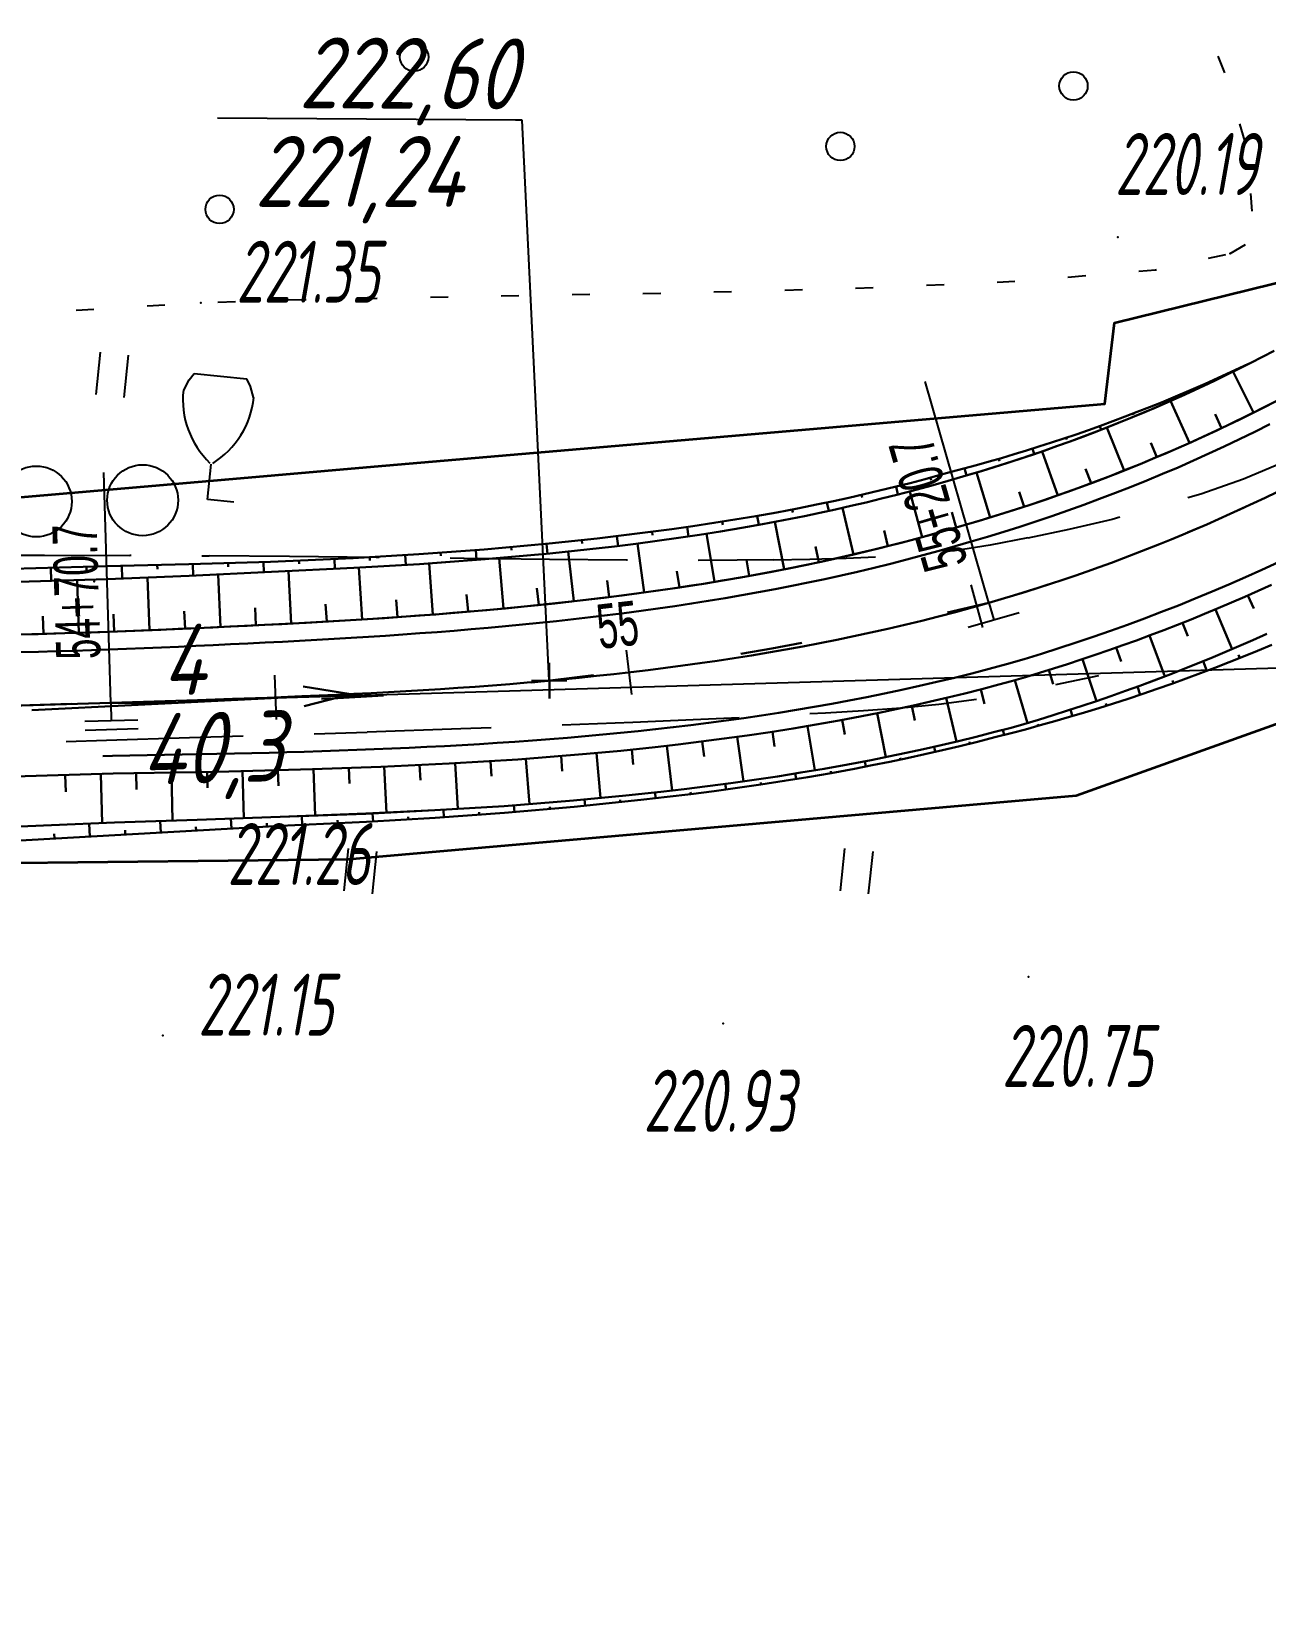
# Model space of a CAD drawing. Header units: millimetres. Extents: x -1799 to 6962, y -1020 to 4121.
# Drawn here: x 3168.7 to 3238.3, y 2142.5 to 2231.1 of the extents above; entities that cross this region are included whole.
import ezdxf
from ezdxf import colors
from ezdxf.entities.mleader import LeaderData, LeaderLine
from ezdxf.math import Vec2, Vec3

# ---------------------------------------------------------------- set-up
doc = ezdxf.new("R2010")
doc.units = ezdxf.units.MM
doc.linetypes.add('CONTI', pattern=[0])
doc.linetypes.add('STROT', pattern=[1.7, 0.5, -1.2])
for name, color, linetype, lineweight in [('10', 1, 'Continuous', 35), ('КОПИЯ_ОСЬ_13_ОТКОСЫ', 7, 'Continuous', 30), ('ОСЬ_ВЕРХ_ПОКРЫТИЯ_ГРАНИЦЫ_ПОЛОС', 7, 'Continuous', 30), ('ОСЬ_ВЕРХ_ПОКРЫТИЯ_ОСЬ', 1, 'Continuous', 30), ('Отметки', 5, 'Continuous', 30), ('Уклоны ПЧ', 5, 'Continuous', 30)]:
    doc.layers.add(name, color=color, linetype=linetype, lineweight=lineweight)
for name, color, linetype in [('PI_OTDEFAULT', 172, 'CONTI'), ('PI_TTDEFAULT', 5, 'CONTI'), ('SIT_LDEFAULT', 7, 'CONTI'), ('USLZNDEFAULT', 7, 'CONTI'), ('ZAPSKDEFAULT', 7, 'CONTI'), ('КОПИЯ_ОСЬ_ТАНГЕНСЫ', 1, 'Continuous'), ('ОСЬ_ВЕРХ_ПОКРЫТИЯ_ОТКОСЫ', 7, 'Continuous'), ('ОСЬ_ВЕРХ_ПОКРЫТИЯ_ПИКЕТЫ', 1, 'Continuous'), ('ОСЬ_ВЕРХ_ПОКРЫТИЯ_РАЗБИВКА_КРИВ', 1, 'Continuous'), ('ОСЬ_ВЕРХ_ПОКРЫТИЯ_ТАНГЕНСЫ', 1, 'Continuous'), ('разметка', 7, 'Continuous')]:
    doc.layers.add(name, color=color, linetype=linetype)
doc.layers.add('видовое окно', color=132, linetype='CONTI', plot=False)
doc.styles.add('eskd', font='spds.shx', dxfattribs={"width": 1.2, "oblique": 15})
doc.styles.get("Standard").update_dxf_attribs({"font": 'arial.ttf'})
doc.styles.add('ГОСТ', font='', dxfattribs={"oblique": 15, "height": 4})
doc.styles.get('ГОСТ').set_extended_font_data('GOST type A')

# ---------------------------------------------------------------- blocks, each defined once
blk = doc.blocks.new('BL_2011')
at = {"color": 0}
for p, q in [((0, 0), (0, 2.4)), ((1.6, 0), (1.6, 2.4))]:
    blk.add_line(p, q, dxfattribs=at)
blk = doc.blocks.new('BL_2002')
at = {"color": 0}
blk.add_circle((0, 0), 0.8, dxfattribs=at)
blk = doc.blocks.new('BL_107_1')
at = {"color": 0}
for p, q in [((-1.98, 6), (-1.74, 6.6)), ((-1.74, 6.6), (-1.5, 7)), ((-1.5, 7), (1.5, 7)), ((1.74, 6.6), (1.5, 7)), ((1.98, 6), (1.74, 6.6)), ((0, 0), (0, 2)), ((1.5, 0), (0, 0))]:
    blk.add_line(p, q, dxfattribs=at)
for centre, start, end in [((3, 6), 180, 232), ((-3, 6), 307.9999999999999, 0)]:
    blk.add_arc(centre, 5, start, end, dxfattribs=at)
blk = doc.blocks.new('*U51')
at = {"layer": 'КОПИЯ_ОСЬ_13_ОТКОСЫ'}
for points in [[(295.03125, 46.729942321777), (305.726318359375, 47.054298400879), (310.357208251953, 47.252819061279), (319.634307861328, 47.69118499755901), (323.350860595703, 47.910682678223), (327.043334960938, 48.179340362549), (330.709991455078, 48.507167816162), (334.348754882813, 48.903953552246), (335.552429199219, 49.05502319335901), (336.754852294922, 49.215641021729), (337.955963134766, 49.38579940795901), (339.148559570313, 49.565006256104), (340.339538574219, 49.75482559204099), (341.528778076172, 49.95524597168), (342.709075927734, 50.165565490723), (343.88720703125, 50.387523651123), (345.063110351563, 50.621105194092), (345.938140869141, 50.803127288818), (346.811706542969, 50.992256164551), (347.683654785156, 51.188480377197), (348.554016113281, 51.391784667969), (349.417358398438, 51.60120010376001), (350.27880859375, 51.818252563477), (351.138305664063, 52.042922973633), (351.995758056641, 52.275196075439), (352.847747802734, 52.514537811279), (354.33154296875, 52.943717956543), (355.054138183594, 53.159008026123), (355.774932861328, 53.3801612854), (356.493927001953, 53.60717010498), (357.211029052734, 53.840007781982), (357.926208496094, 54.07867050170901), (358.639465332031, 54.323135375977), (359.350677490234, 54.573387145996), (360.059844970703, 54.829414367676), (360.766906738281, 55.09119033813501), (361.471832275391, 55.358707427979), (362.174530029297, 55.631942749023), (362.875, 55.91088104248), (363.573181152344, 56.19549942016599), (364.269012451172, 56.48578262329099), (364.962493896484, 56.78171539306599), (365.653533935547, 57.083267211914), (366.342071533203, 57.390430450439), (367.028137207031, 57.703174591064), (367.711608886719, 58.021488189697), (370.125946044922, 59.200813293457)], [(295.008331298828, 47.492595672607), (305.704132080078, 47.792964935303), (310.336334228516, 47.900985717773), (314.934997558594, 48.027885437012), (319.606414794922, 48.250633239746), (323.316070556641, 48.471462249756), (326.999938964844, 48.741237640381), (330.656341552734, 49.069904327393), (333.37939453125, 49.360889434814), (335.185546875, 49.57360458373999), (336.383087158203, 49.723003387451), (337.579376220703, 49.882175445557), (338.774322509766, 50.05110931396499), (339.960418701172, 50.22927093505901), (341.144866943359, 50.418258666992), (342.327514648438, 50.618053436279), (343.500885009766, 50.827907562256), (344.672119140625, 51.049602508545), (345.841003417969, 51.283115386963), (346.710601806641, 51.46517181396499), (347.578674316406, 51.654438018799), (348.445129394531, 51.850902557373), (349.309906005859, 52.054557800293), (350.167541503906, 52.264373779297), (351.023223876953, 52.481925964355), (351.876922607422, 52.70719146728501), (352.728515625, 52.940155029297), (353.350189208984, 53.117679595947), (354.061676025391, 53.30331420898401), (354.771667480469, 53.494602203369), (355.480133056641, 53.691528320313), (356.186981201172, 53.89408493042), (356.892211914063, 54.102256774902), (357.595733642578, 54.316028594971), (358.297576904297, 54.53539276123), (358.997619628906, 54.760330200195), (359.695861816406, 54.990829467773), (360.392242431641, 55.226875305176), (361.086730957031, 55.468452453613), (361.779296875, 55.715545654297), (362.469848632813, 55.96813583373999), (363.158386230469, 56.226215362549), (363.844818115234, 56.489761352539), (364.529174804688, 56.758758544922), (365.211334228516, 57.033187866211), (367.683319091797, 58.080947875977), (370.125946044922, 59.200813293457)], [(369.126068115234, 58.74240875244099), (369.137329101563, 58.717903137207)], [(367.30322265625, 57.919841766357), (367.319946289063, 57.880378723145)], [(365.461791992188, 57.13934707641599), (365.511962890625, 57.02095413208)], [(363.604797363281, 56.396900177002), (363.631561279297, 56.327461242676)], [(359.842315673828, 55.039962768555), (359.876525878906, 54.938343048096)], [(361.730895996094, 55.69808197021499), (361.806640625, 55.488079071045)], [(357.939971923828, 54.4228515625), (358.035888671875, 54.11584091186499)], [(354.097412109375, 53.312789916992), (354.205139160156, 52.907150268555)], [(356.024688720703, 53.847038269043), (356.063507080078, 53.712635040283)], [(352.168151855469, 52.785930633545), (352.208343505859, 52.638187408447)], [(348.288116455078, 51.814739227295), (348.324371337891, 51.656776428223)], [(350.233032226563, 52.280735015869), (350.344512939453, 51.835140228271)], [(342.406585693359, 50.63181304931599), (342.494689941406, 50.126468658447)], [(344.373870849609, 50.991985321045), (344.406097412109, 50.824062347412)], [(346.334747314453, 51.38555526733401), (346.434631347656, 50.909706115723)], [(336.474517822266, 49.734817504883), (336.498748779297, 49.547622680664)], [(338.456146240234, 50.005153656006), (338.532684326172, 49.471103668213)], [(340.433746337891, 50.303462982178), (340.4619140625, 50.125846862793)], [(328.521148681641, 48.877975463867), (328.537963867188, 48.690948486328)], [(330.513122558594, 49.057029724121), (330.563720703125, 48.494091033936)], [(332.502044677734, 49.267135620117), (332.522064208984, 49.0797996521)], [(334.489379882813, 49.49161529541001), (334.555603027344, 48.92922210693401)], [(310.550689697266, 47.90689849853501), (310.568450927734, 47.262809753418)], [(312.549926757813, 47.962070465088), (312.555847167969, 47.74737167358401)], [(314.549163818359, 48.017238616943), (314.564758300781, 47.45177841186499)], [(316.547180175781, 48.10475921630901), (316.556182861328, 47.916416168213)], [(318.544921875, 48.200016021729), (318.571563720703, 47.641002655029)], [(320.542053222656, 48.306327819824), (320.553131103516, 48.120109558105)], [(322.538513183594, 48.42517471313501), (322.571899414063, 47.864677429199)], [(324.533874511719, 48.560646057129), (324.547546386719, 48.37398147583)], [(326.528533935547, 48.706718444824), (326.569702148438, 48.144878387451)], [(302.553283691406, 47.704479217529), (302.57421875, 46.958702087402)], [(304.552490234375, 47.76062393188501), (304.559478759766, 47.512031555176)], [(306.551788330078, 47.812732696533), (306.568634033203, 47.090408325195)], [(308.55126953125, 47.859359741211), (308.556884765625, 47.618583679199)]]:
    blk.add_lwpolyline(points, dxfattribs=at)
blk = doc.blocks.new('_None')
blk = doc.blocks.new('Крест')
at = {"layer": 'Отметки'}
for points in [[(0, 1), (0, -1)], [(-1, 0), (1, 0)]]:
    blk.add_lwpolyline(points, dxfattribs=at)
blk = doc.blocks.new('Стрелка')
at = {"layer": 'Уклоны ПЧ', "ltscale": 2}
for points in [[(-0.02342005360436872, -0.04794833697465961), (-0.02342005360436872, 17.97170368749525)], [(-0.02342005360436872, -0.04794833697465961), (-0.5784949510263147, 2.621650927669716)], [(-0.02342005360436872, -0.04794833697465961), (0.5316548438175772, 2.621650927669716)]]:
    blk.add_lwpolyline(points, dxfattribs=at)

msp = doc.modelspace()

# ---------------------------------------------------------------- linework, layer by layer
at = {"layer": '10'}
for points in [[(3125.29596437637, 2201.173480734614), (3151.975964376537, 2203.463480734651), (3179.635964376686, 2205.853480735247), (3188.04596437637, 2206.573480734986), (3229.265964376575, 2210.1234807348), (3229.825964376631, 2214.693480735098), (3239.965964376295, 2217.183480735322), (3257.785964376593, 2233.173480734614), (3305.505964376332, 2307.223480735359)], [(3253.775964376351, 2197.353480735247), (3227.645964376463, 2187.993480734912), (3186.595964376649, 2184.403480735061), (3132.265964376575, 2183.81348073521), (3079.075964376631, 2182.803480735433)]]:
    msp.add_lwpolyline(points, dxfattribs=at)
at = {"layer": 'PI_TTDEFAULT', "color": 5}
for p in [(3230.011700376412, 2219.51921173503, 220.841), (3178.261700376412, 2215.819214735565, 221.353), (3224.971700376433, 2177.789216734854, 220.745), (3176.121700376398, 2174.479210735683, 221.15), (3207.741700376451, 2175.159211734695, 220.928)]:
    msp.add_point(p, dxfattribs=at)
at = {"layer": 'SIT_LDEFAULT', "color": 7}
for p, q in [((3236.04170037644, 2228.799218735111), (3235.671700376444, 2229.729210735683)), ((3237.161700376435, 2224.95921473523), (3236.881700376407, 2225.919213734952)), ((3237.581700376419, 2220.989212735009), (3237.511700376412, 2221.989212735009)), ((3236.341700376428, 2218.599213735585), (3237.201700376414, 2219.099213735585)), ((3235.111700376447, 2218.329216734891), (3236.091700376428, 2218.539216734854)), ((3223.191700376405, 2216.989212735009), (3224.191700376405, 2217.029213735287)), ((3227.191700376405, 2217.26921173503), (3228.191700376405, 2217.349213735585)), ((3231.181700376395, 2217.599213735585), (3232.121700376398, 2217.679215735209)), ((3232.121700376398, 2217.679215735209), (3232.181700376395, 2217.689217735467)), ((3187.221700376433, 2216.059212735307), (3188.221700376433, 2216.079216734891)), ((3191.221700376433, 2216.129212735606), (3192.221700376433, 2216.149216735189)), ((3195.211700376423, 2216.20921473523), (3196.211700376423, 2216.229210735683)), ((3199.211700376423, 2216.279213735287), (3200.211700376423, 2216.299218735111)), ((3203.211700376423, 2216.349213735585), (3204.211700376423, 2216.369217735169)), ((3207.211700376423, 2216.429215735209), (3208.211700376423, 2216.45921473523)), ((3211.211700376423, 2216.529213735287), (3212.211700376423, 2216.559212735307)), ((3215.201700376414, 2216.649216735189), (3216.201700376414, 2216.689217735467)), ((3219.201700376414, 2216.819214735565), (3220.201700376414, 2216.859215734911)), ((3171.231700376442, 2215.399216735189), (3172.231700376442, 2215.45921473523)), ((3175.231700376442, 2215.649216735189), (3176.231700376442, 2215.70921473523)), ((3179.221700376433, 2215.859215734911), (3180.221700376433, 2215.889214735863)), ((3183.211700376423, 2215.979210735683), (3184.211700376423, 2216.009217735765)), ((3239.371700376398, 2206.819214735565), (3237.101700376437, 2205.869217735169)), ((3237.101700376437, 2205.869217735169), (3234.681700376395, 2205.029213735287)), ((3234.681700376395, 2205.029213735287), (3233.961700376423, 2204.809212735307)), ((3230.121700376398, 2203.719216735487), (3229.681700376395, 2203.599213735585)), ((3227.241700376451, 2203.029213735287), (3224.921700376444, 2202.539216734854)), ((3229.681700376395, 2203.599213735585), (3227.241700376451, 2203.029213735287)), ((3222.801700376449, 2202.139214735863), (3220.79170037644, 2201.829216734891)), ((3224.921700376444, 2202.549218735111), (3222.801700376449, 2202.149216735189)), ((3169.441700376405, 2201.559212735307), (3164.401700376426, 2201.569214735565)), ((3174.261700376412, 2201.549218735111), (3169.441700376405, 2201.559212735307)), ((3174.331700376419, 2201.559212735307), (3174.261700376412, 2201.559212735307)), ((3178.741700376451, 2201.529213735287), (3178.331700376419, 2201.529213735287)), ((3183.271700376421, 2201.509217735765), (3178.741700376451, 2201.539216734854)), ((3188.161700376435, 2201.449212734972), (3183.271700376421, 2201.499215735507)), ((3188.331700376419, 2201.449212734972), (3188.161700376435, 2201.449212734972)), ((3193.131700376407, 2201.399216735189), (3192.331700376419, 2201.409211734695)), ((3197.931700376395, 2201.339211735328), (3193.131700376407, 2201.399216735189)), ((3202.28170037643, 2201.299218735111), (3197.931700376395, 2201.339211735328)), ((3202.331700376419, 2201.289216734854), (3202.28170037643, 2201.289216734854)), ((3208.53170037643, 2201.289216734854), (3206.331700376419, 2201.279213735287)), ((3210.581700376419, 2201.309212735307), (3208.53170037643, 2201.289216734854)), ((3212.631700376407, 2201.329216734891), (3210.581700376419, 2201.299218735111)), ((3214.681700376395, 2201.389214735863), (3212.631700376407, 2201.339211735328)), ((3216.331700376419, 2201.45921473523), (3214.681700376395, 2201.389214735863)), ((3220.79170037644, 2201.829216734891), (3220.3117003764, 2201.779213735287)), ((3226.511700376412, 2194.279213735287), (3228.941700376405, 2194.799218735111)), ((3215.651700376426, 2192.809212735307), (3217.78170037643, 2192.969216735487)), ((3217.78170037643, 2192.969216735487), (3219.911700376435, 2193.169213734952)), ((3219.911700376435, 2193.169213734952), (3222.021700376421, 2193.45921473523)), ((3198.651700376426, 2191.999215735507), (3202.641700376416, 2192.159211734695)), ((3202.641700376416, 2192.159211734695), (3206.481700376442, 2192.319214735565)), ((3206.481700376442, 2192.329216734891), (3208.641700376416, 2192.429215735209)), ((3212.631700376407, 2192.639214735863), (3213.511700376412, 2192.679215735209)), ((3213.511700376412, 2192.679215735209), (3215.651700376426, 2192.809212735307)), ((3172.951700376414, 2191.149216735189), (3177.631700376407, 2191.289216734854)), ((3177.631700376407, 2191.289216734854), (3180.661700376435, 2191.379212735606)), ((3184.661700376435, 2191.499215735507), (3187.641700376416, 2191.599213735585)), ((3187.641700376416, 2191.609215734911), (3192.931700376395, 2191.799218735111)), ((3192.931700376395, 2191.799218735111), (3194.641700376416, 2191.859215734911)), ((3170.671700376444, 2191.069214735565), (3172.951700376414, 2191.139214735863))]:
    msp.add_line(p, q, dxfattribs=at)
for centre in [(3168.981700376442, 2204.609215734911), (3174.981700376442, 2204.679215735209)]:
    msp.add_circle(centre, 2, dxfattribs=at)
at = {"layer": 'видовое окно', "color": 5}
msp.add_point((3236.341700376428, 2218.599213735585, 220.192), dxfattribs=at)
at = {"layer": 'видовое окно', "color": 6}
msp.add_point((3172.241700376451, 2200.089211735328, 221.333), dxfattribs=at)
at = {"layer": 'КОПИЯ_ОСЬ_13_ОТКОСЫ'}
for points in [[(3162.287555711557, 2199.897344578442), (3172.982379930307, 2200.221685398755), (3177.613239305307, 2200.42017172688), (3186.890583055307, 2200.858526219067), (3190.606891649057, 2201.078130711255), (3194.299274461557, 2201.346685398755), (3197.966266649057, 2201.67456625813), (3201.604938524057, 2202.071294773755), (3202.808551805307, 2202.22241782063), (3204.011188524057, 2202.38306235188), (3205.211872117807, 2202.553228367505), (3206.404743211557, 2202.732427586255), (3207.595661180307, 2202.922246922192), (3208.785114305307, 2203.122686375317), (3209.965290086557, 2203.333013523755), (3211.143512742807, 2203.55493735188), (3212.319293992807, 2203.788457859692), (3213.194293992807, 2203.97046469563), (3214.067829149057, 2204.159673680005), (3214.939899461557, 2204.355840672192), (3215.810016649057, 2204.559209812817), (3216.673297899057, 2204.768560398755), (3217.535114305307, 2204.98560141438), (3218.394489305307, 2205.210332859692), (3219.251911180307, 2205.44263266438), (3220.103961961557, 2205.68189047688), (3221.587848680307, 2206.110967625317), (3222.302204149057, 2206.323736180005), (3223.015583055307, 2206.542119969067), (3223.726520555307, 2206.76636313313), (3224.435993211557, 2206.99634360188), (3225.143512742807, 2207.231939305005), (3225.849079149057, 2207.473272312817), (3226.552692430307, 2207.720220555005), (3227.254352586557, 2207.97290610188), (3227.953571336557, 2208.23120688313), (3228.651325242807, 2208.495122898755), (3229.346637742807, 2208.764532078442), (3230.039508836557, 2209.039678562817), (3230.730426805307, 2209.320318211255), (3231.418903367807, 2209.606573094067), (3232.105426805307, 2209.898321140942), (3232.789020555307, 2210.19556235188), (3233.470661180307, 2210.498418797192), (3234.149860399057, 2210.806646336255), (3234.826129930307, 2211.120244969067), (3235.499958055307, 2211.439458836255), (3236.171344774057, 2211.76392172688), (3236.840290086557, 2212.093877781567), (3237.506305711557, 2212.429204930005), (3238.169391649057, 2212.769903172192), (3238.821735399057, 2213.112676609692)], [(3237.658649461557, 2209.619634617505), (3236.507282274057, 2211.928716648755)], [(3097.898395555307, 2194.98511313313), (3173.071735399057, 2197.250005711255), (3177.708942430307, 2197.448736180005), (3179.559040086557, 2197.532598484692), (3184.213825242807, 2197.76636313313), (3187.975543992807, 2197.99048422688), (3191.721637742807, 2198.256719578442), (3195.450641649057, 2198.575811375317), (3199.160114305307, 2198.958013523755), (3201.005329149057, 2199.175664890942), (3202.848102586557, 2199.41333578938), (3204.070758836557, 2199.582891453442), (3205.291461961557, 2199.762334812817), (3206.511188524057, 2199.951787937817), (3207.724079149057, 2200.151006687817), (3208.935504930307, 2200.361455906567), (3210.144977586557, 2200.582891453442), (3211.347614305307, 2200.815069187817), (3212.547321336557, 2201.05933188313), (3213.745075242807, 2201.315801609692), (3214.637653367807, 2201.515630711255), (3215.528766649057, 2201.72290610188), (3216.418415086557, 2201.937505711255), (3217.305622117807, 2202.159551609692), (3218.140583055307, 2202.376348484692), (3218.973590867807, 2202.599981297192), (3219.805133836557, 2202.830572117505), (3220.634235399057, 2203.06812094563), (3221.461383836557, 2203.312627781567), (3222.183063524057, 2203.523321140942), (3222.903278367807, 2203.739751805005), (3223.621540086557, 2203.961797703442), (3224.338336961557, 2204.189458836255), (3225.052692430307, 2204.422857273755), (3225.765583055307, 2204.66187094563), (3226.476520555307, 2204.906377781567), (3227.185993211557, 2205.156621922192), (3227.893024461557, 2205.41235922688), (3228.597614305307, 2205.673711765942), (3229.300739305307, 2205.940557469067), (3230.001422899057, 2206.213018406567), (3230.700153367807, 2206.490850437817), (3231.396442430307, 2206.774297703442), (3232.090778367807, 2207.06323813313), (3232.782672899057, 2207.357549656567), (3233.472126024057, 2207.657354344067), (3234.159137742807, 2207.96265219563), (3234.843708055307, 2208.27319907063), (3235.526325242807, 2208.589239109692), (3236.206012742807, 2208.910650242505), (3236.883258836557, 2209.237432469067), (3237.557575242807, 2209.569463719067), (3238.229450242807, 2209.906866062817), (3238.898883836557, 2210.249517430005)], [(3234.042438524057, 2207.910284031567), (3232.981891649057, 2210.280645359692)], [(3235.859333055307, 2208.745977390942), (3235.489704149057, 2209.52857016438)], [(3230.357868211557, 2206.354009617505), (3229.391559617807, 2208.782354344067)], [(3226.611286180307, 2204.953496922192), (3225.742145555307, 2207.43628500813)], [(3232.208454149057, 2207.112798680005), (3231.869586961557, 2207.91528891438)], [(3228.492145555307, 2205.63403891438), (3228.185016649057, 2206.455450047192)], [(3222.809528367807, 2203.71118735188), (3222.039997117807, 2206.24487875813)], [(3218.967731492807, 2202.598272312817), (3218.264118211557, 2205.175786961255)], [(3224.717243211557, 2204.312383640942), (3224.442829149057, 2205.151372898755)], [(3215.089313524057, 2201.619634617505), (3214.477497117807, 2204.250860203442)], [(3220.892047899057, 2203.143560398755), (3220.640583055307, 2203.997930515942)], [(3207.242145555307, 2200.07056235188), (3206.792438524057, 2202.792974461255)], [(3211.178180711557, 2200.781621922192), (3210.650836961557, 2203.46069907063)], [(3217.033161180307, 2202.09058188313), (3216.813434617807, 2202.963750828442)], [(3203.287067430307, 2199.473028172192), (3202.907672899057, 2202.235235203442)], [(3213.137653367807, 2201.184087742505), (3212.946735399057, 2202.074102390942)], [(3191.353473680307, 2198.230596531567), (3191.148395555307, 2201.11743735188)], [(3195.339313524057, 2198.566289890942), (3195.095172899057, 2201.417852390942)], [(3199.318317430307, 2198.97583578938), (3198.999469774057, 2201.787237156567)], [(3209.212848680307, 2200.411138523755), (3209.049762742807, 2201.316411961255)], [(3171.381305711557, 2197.199102390942), (3171.291950242807, 2200.170415867505)], [(3175.378864305307, 2197.34888266438), (3175.251422899057, 2200.318975437817)], [(3179.374958055307, 2197.524297703442), (3179.240192430307, 2200.497198094067)], [(3183.369586961557, 2197.724004734692), (3183.221149461557, 2200.68530844563)], [(3187.363239305307, 2197.953985203442), (3187.188922899057, 2200.87622641438)], [(3201.304157274057, 2199.212896336255), (3201.186969774057, 2200.14868735188)], [(3205.266559617807, 2199.75855063313), (3205.127887742807, 2200.67749594563)], [(3108.141540352643, 2187.295479424683), (3173.311950508893, 2189.253609307495), (3177.970153633893, 2189.341011651245), (3179.838317696393, 2189.380562432495), (3184.566345040143, 2189.504219659058), (3188.414977852643, 2189.640816338745), (3192.274841133893, 2189.822334893433), (3196.144470040143, 2190.060127862183), (3200.022399727643, 2190.36566985437), (3201.965759102643, 2190.54779876062), (3203.906677071393, 2190.75092376062), (3205.204040352643, 2190.899117119995), (3206.500427071393, 2191.05805266687), (3207.794860665143, 2191.22748626062), (3209.092712227643, 2191.408760674683), (3210.388610665143, 2191.601875909058), (3211.683044258893, 2191.806954034058), (3212.979919258893, 2192.025215752808), (3214.274841133893, 2192.256538994995), (3215.566833321393, 2192.501045830933), (3216.538024727643, 2192.693916924683), (3217.507263008893, 2192.89496672937), (3218.475036446393, 2193.104073174683), (3219.440856758893, 2193.32123626062), (3220.408630196393, 2193.547554619995), (3221.373962227643, 2193.78266204187), (3222.337341133893, 2194.026436455933), (3223.298278633893, 2194.278999932495), (3224.004821602643, 2194.47113860437), (3224.795837227643, 2194.702217705933), (3225.585388008893, 2194.93940032312), (3226.372985665143, 2195.182930596558), (3227.158630196393, 2195.43256438562), (3227.942321602643, 2195.68842376062), (3228.724059883893, 2195.950508721558), (3229.503845040143, 2196.21869719812), (3230.281188790143, 2196.492989190308), (3231.056579415143, 2196.77338469812), (3231.829528633893, 2197.059883721558), (3232.600036446393, 2197.35248626062), (3233.368591133893, 2197.651192315308), (3234.134216133893, 2197.95600188562), (3234.897888008893, 2198.266670830933), (3235.659118477643, 2198.58344329187), (3236.417907540143, 2198.90619719812), (3237.173766915143, 2199.234932549683), (3237.927184883893, 2199.569649346558), (3238.677673165143, 2199.910225518433)], [(3193.346637742807, 2198.395879734692), (3193.264606492807, 2199.357061375317)], [(3197.329059617807, 2198.769414890942), (3197.231403367807, 2199.718389500317)], [(3237.345641915143, 2199.310616143433), (3237.672790352643, 2198.57025969812)], [(3177.376911180307, 2197.434576023755), (3177.334430711557, 2198.42456625813)], [(3181.372516649057, 2197.623662937817), (3181.322711961557, 2198.614385594067)], [(3185.366657274057, 2197.835088719067), (3185.308063524057, 2198.821660984692)], [(3189.358356492807, 2198.088750828442), (3189.289508836557, 2199.062139500317)], [(3235.508239571393, 2198.520210869995), (3236.446716133893, 2196.280464776245)], [(3169.382282274057, 2197.13892172688), (3169.352497117807, 2198.129034031567)], [(3173.380329149057, 2197.263311375317), (3173.337848680307, 2198.253301609692)], [(3233.656677071393, 2197.764961846558), (3233.958923165143, 2197.002754815308)], [(3162.70346850993, 2186.04758777601), (3173.395118900555, 2186.488893890207), (3178.057228275555, 2186.643364333932), (3182.747657963055, 2186.819054031198), (3187.581764408367, 2186.995855712717), (3191.469459720867, 2187.184111976449), (3195.37436694743, 2187.426702880685), (3199.294899173992, 2187.735525512521), (3202.24448413493, 2188.017833137338), (3204.214943119305, 2188.229373359506), (3205.532692142742, 2188.381071471994), (3206.849220463055, 2188.543554687326), (3208.16440600993, 2188.716810607736), (3209.484962650555, 2188.902452850168), (3210.803810306805, 2189.100177192514), (3212.120704838055, 2189.309968375986), (3213.44272632243, 2189.533641242807), (3214.762306400555, 2189.770684623544), (3216.079567142742, 2190.021073722665), (3217.071022220867, 2190.219033622568), (3218.060768314617, 2190.425233268564), (3219.04868335368, 2190.639658355539), (3220.034889408367, 2190.86229267103), (3221.024513431805, 2191.094740295236), (3222.011940189617, 2191.336127662485), (3222.997169681805, 2191.586434745614), (3223.980079838055, 2191.845640563791), (3224.702736088055, 2192.044559860055), (3225.52719897868, 2192.292232894723), (3226.349586673992, 2192.546528243844), (3227.170021244305, 2192.807428741281), (3227.988258548992, 2193.07491817457), (3228.804298588055, 2193.348979377573), (3229.618141361492, 2193.629595184152), (3230.429664798992, 2193.916745567148), (3231.238868900555, 2194.210414314096), (3232.045631595867, 2194.510579967325), (3232.850074955242, 2194.817225360696), (3233.651954838055, 2195.130329036539), (3234.451271244305, 2195.449871921365), (3235.248024173992, 2195.775832557504), (3236.042091556805, 2196.10818996412), (3236.833473392742, 2196.446922683542), (3237.622169681805, 2196.792009258096), (3238.407936283367, 2197.143427276437)], [(3162.703552071393, 2186.047554619995), (3173.394958321393, 2186.488838799683), (3178.057067696393, 2186.643379815308), (3182.747497383893, 2186.819038994995), (3187.581970040143, 2186.995796807495), (3191.469665352643, 2187.184151299683), (3195.374450508893, 2187.42670501062), (3199.294860665143, 2187.735542901245), (3202.244567696393, 2188.017891534058), (3204.214782540143, 2188.229317315308), (3205.532653633893, 2188.381050713745), (3206.849059883893, 2188.543526299683), (3208.164489571393, 2188.716866143433), (3209.484802071393, 2188.902413018433), (3210.803649727643, 2189.100166924683), (3212.120544258893, 2189.31000579187), (3213.442809883893, 2189.53363860437), (3214.762145821393, 2189.770699151245), (3216.079528633893, 2190.021065362183), (3217.070739571393, 2190.219063409058), (3218.060485665143, 2190.42524016687), (3219.048766915143, 2190.639717705933), (3220.035095040143, 2190.86225188562), (3221.024352852643, 2191.094795830933), (3222.012145821393, 2191.336128838745), (3222.997009102643, 2191.586495049683), (3223.979919258893, 2191.84565032312), (3224.702575508893, 2192.044502862183), (3225.527282540143, 2192.292183526245), (3226.349548165143, 2192.546578057495), (3227.169860665143, 2192.807442315308), (3227.988220040143, 2193.074898369995), (3228.804138008893, 2193.348946221558), (3229.618102852643, 2193.629585869995), (3230.429626290143, 2193.916695244995), (3231.238708321393, 2194.21039641687), (3232.045837227643, 2194.510567315308), (3232.850036446393, 2194.817207940308), (3233.651794258893, 2195.13031829187), (3234.451110665143, 2195.449898369995), (3235.247985665143, 2195.77582610437), (3236.041930977643, 2196.108223565308), (3236.833434883893, 2196.446968682495), (3237.622009102643, 2196.792061455933), (3238.408141915143, 2197.143379815308)], [(3231.790466133893, 2197.04535735437), (3232.653747383893, 2194.741768487183)], [(3162.729713627117, 2185.176980399911), (3173.416114994305, 2185.790210151498), (3178.07651538493, 2186.042676353281), (3182.767189213055, 2186.316430473154), (3187.604713627117, 2186.536283874338), (3191.495826908367, 2186.759072685068), (3195.404518314617, 2187.036294364755), (3199.328834720867, 2187.379852676218), (3201.298805423992, 2187.580537223642), (3203.26645679118, 2187.801766776864), (3204.585670658367, 2187.947877311532), (3205.90366382243, 2188.104463004892), (3207.220314213055, 2188.271512412851), (3208.54282397868, 2188.450637245004), (3209.86362475993, 2188.641539954965), (3211.182716556805, 2188.844205283945), (3212.50717944743, 2189.060448074167), (3213.82944507243, 2189.289763831918), (3215.149391361492, 2189.53213062269), (3216.143043705242, 2189.723877334421), (3217.135231205242, 2189.923700713937), (3218.125709720867, 2190.131589317148), (3219.11460132243, 2190.347527885263), (3220.107032963055, 2190.573115730112), (3221.097389408367, 2190.807487869089), (3222.085670658367, 2191.050625228708), (3223.071754642742, 2191.302509689157), (3224.058815189617, 2191.564465904062), (3224.786842533367, 2191.75240745527), (3225.621681400555, 2191.979604148691), (3226.454689213055, 2192.213478469675), (3227.285743900555, 2192.454017066781), (3228.114967533367, 2192.701202773874), (3228.942115970867, 2192.955021285837), (3229.767189213055, 2193.215455436532), (3230.59018725993, 2193.482489013498), (3231.41098804118, 2193.756104850595), (3232.229591556805, 2194.036284828012), (3233.045997806805, 2194.323010825937), (3233.859962650555, 2194.616265678232), (3234.671608158367, 2194.916029834573), (3235.48081225993, 2195.222283744638), (3236.287574955242, 2195.535008811777), (3237.091774173992, 2195.854183578317), (3237.89340991618, 2196.179788493936), (3238.692360111492, 2196.511802577798)], [(3228.018981758893, 2195.71381438562), (3228.803649727643, 2193.348702080933)], [(3229.911071602643, 2196.361519463745), (3230.187438790143, 2195.578316338745)], [(3236.890602298992, 2195.773678207223), (3236.817970463055, 2195.955646419351)], [(3226.114684883893, 2195.102242119995), (3226.364196602643, 2194.299019463745)], [(3235.026466556805, 2195.049411201303), (3234.81870288493, 2195.599255943124)], [(3222.267516915143, 2194.008492119995), (3222.477966133893, 2193.192085869995)], [(3224.199157540143, 2194.52729094812), (3224.901305977643, 2192.103584893433)], [(3231.259376713055, 2193.705006980722), (3231.10581225993, 2194.161656760995)], [(3233.149147220867, 2194.359775447671), (3233.095192142742, 2194.51101865751)], [(3218.376891915143, 2193.08246672937), (3218.557555977643, 2192.25824797937)], [(3220.326598946393, 2193.528023369995), (3220.911559883893, 2191.067696221558)], [(3229.35776538493, 2193.08533134443), (3229.320045658367, 2193.204973602121)], [(3214.455993477643, 2192.28998626062), (3214.610290352643, 2191.45941985437)], [(3216.419860665143, 2192.669991143433), (3216.920837227643, 2190.188545830933)], [(3227.44516772868, 2192.500959777658), (3227.338478275555, 2192.861923599069)], [(3208.534118477643, 2191.329170830933), (3208.886657540143, 2188.81684172937)], [(3210.512634102643, 2191.620918877808), (3210.642028633893, 2190.785225518433)], [(3212.486755196393, 2191.940621026245), (3212.910583321393, 2189.441963799683)], [(3223.58872241618, 2191.439707183664), (3223.513893314617, 2191.721526527231)], [(3225.521949955242, 2191.952093505685), (3225.496193119305, 2192.045795821969)], [(3200.586852852643, 2190.41645110437), (3200.818786446393, 2187.881416924683)], [(3202.577575508893, 2190.609566338745), (3202.664489571393, 2189.765450127808)], [(3204.565856758893, 2190.824898369995), (3204.854430977643, 2188.301582940308)], [(3206.551696602643, 2191.064522393433), (3206.658141915143, 2190.224678643433)], [(3219.705665775555, 2190.480765724008), (3219.639137455242, 2190.771912956064)], [(3221.651466556805, 2190.942675018136), (3221.627662845867, 2191.039324188058)], [(3182.616149727643, 2189.453194268433), (3182.639098946393, 2188.56684172937)], [(3184.615173165143, 2189.505928643433), (3184.707946602643, 2186.890816338745)], [(3186.614196602643, 2189.576973565308), (3186.644958321393, 2188.705147393433)], [(3188.612731758893, 2189.650215752808), (3188.734802071393, 2187.05170501062)], [(3190.610290352643, 2189.74408782312), (3190.651305977643, 2188.87787688562)], [(3192.607848946393, 2189.842842705933), (3192.766540352643, 2187.264717705933)], [(3194.604430977643, 2189.965401299683), (3194.657165352643, 2189.106026299683)], [(3196.600036446393, 2190.096016534058), (3196.801696602643, 2187.539131768433)], [(3198.593688790143, 2190.253121026245), (3198.661071602643, 2189.40082610437)], [(3215.791969486492, 2189.655157470529), (3215.733864017742, 2189.954031371896)], [(3217.752052494305, 2190.052173042123), (3217.731178470867, 2190.151473426645)], [(3170.619567696393, 2189.17279876062), (3170.647399727643, 2188.233589776245)], [(3172.618591133893, 2189.23285735437), (3172.701598946393, 2186.460274346558)], [(3174.618102852643, 2189.278145440308), (3174.635192696393, 2188.353706963745)], [(3176.617614571393, 2189.315621026245), (3176.668395821393, 2186.597359307495)], [(3178.617126290143, 2189.354683526245), (3178.636657540143, 2188.44867766687)], [(3180.616638008893, 2189.400948174683), (3180.686462227643, 2186.741890557495)], [(3207.89829272868, 2188.361833000009), (3207.85581225993, 2188.67517509443)], [(3209.87827319743, 2188.643716239755), (3209.862770267742, 2188.747965240304)], [(3211.85434741618, 2188.952171706979), (3211.804298588055, 2189.258428954904)], [(3213.825660892742, 2189.289100074594), (3213.807594486492, 2189.390928649728)], [(3199.951759525555, 2187.441064262216), (3199.91635913493, 2187.795004272287)], [(3201.94077319743, 2187.650430106943), (3201.927711673992, 2187.768278503244)], [(3203.928199955242, 2187.873735809152), (3203.892677494305, 2188.19477691633)], [(3205.914772220867, 2188.105822944467), (3205.901588627117, 2188.212686919992)], [(3183.989723392742, 2186.371990585153), (3183.967384525555, 2186.863661193674)], [(3187.985328861492, 2186.558077239816), (3187.959205814617, 2187.01413288099)], [(3189.982032963055, 2186.67239990217), (3189.973365970867, 2186.824418449228)], [(3191.97837085368, 2186.793293380563), (3191.94858569743, 2187.213872337167)], [(3193.973365970867, 2186.93478813154), (3193.963356205242, 2187.074981117074)], [(3195.96762866618, 2187.085588836496), (3195.93393725993, 2187.470775031869)], [(3197.959938236492, 2187.260013007944), (3197.948707767742, 2187.38840808851)], [(3172.008033939617, 2185.709412956064), (3171.966774173992, 2186.429937743967)], [(3174.004860111492, 2185.822106742685), (3173.991920658367, 2186.062325858896)], [(3176.001930423992, 2185.930293464487), (3175.96714038493, 2186.574113273447)], [(3177.999000736492, 2186.03847827894), (3177.987404056805, 2186.253085517709)], [(3179.995704838055, 2186.154679679697), (3179.962989994305, 2186.714748763864)], [(3181.992286869305, 2186.271205329721), (3181.981422611492, 2186.457894706552)], [(3185.98764819743, 2186.462791824167), (3185.980201908367, 2186.626681709115)], [(3170.011329838055, 2185.594832801645), (3169.996315189617, 2185.856398963754)]]:
    msp.add_lwpolyline(points, dxfattribs=at)
at = {"layer": 'КОПИЯ_ОСЬ_ТАНГЕНСЫ'}
msp.add_line((3021.683407110579, 2188.699424376165), (3250.98170037586, 2195.589214736049), dxfattribs=at)
at = {"layer": 'ОСЬ_ВЕРХ_ПОКРЫТИЯ_ГРАНИЦЫ_ПОЛОС', "linetype": 'Continuous'}
for points in [[(3168.088432415805, 2197.100319578697), (3169.08509253368, 2197.130263121252), (3170.081752651526, 2197.160206661944), (3171.078412769459, 2197.190150203568), (3172.075072887334, 2197.220093746123), (3173.071732990686, 2197.250037286815), (3174.050938415146, 2197.291261753452), (3175.029362727257, 2197.33265219481), (3176.006993369034, 2197.37439610475), (3176.983817578855, 2197.416680520785), (3177.959822284794, 2197.459692001727), (3178.934993997458, 2197.503616619309), (3179.909318703236, 2197.548639961903), (3180.882781759059, 2197.594947101933), (3181.855367786406, 2197.642722595868), (3182.827060566846, 2197.692150476773), (3183.797842937327, 2197.743414227304), (3184.767696686709, 2197.796696776909), (3185.736602452273, 2197.852180479479), (3186.704539617067, 2197.910047097516), (3187.671486208166, 2197.970477788162), (3188.637418794717, 2198.033653087367), (3189.602312387879, 2198.099752878224), (3190.566140340068, 2198.168956380722), (3191.528874246005, 2198.241442119156), (3192.490483843905, 2198.317387906288), (3193.450936917661, 2198.396970806097), (3194.410199199812, 2198.480367117946), (3195.36823427518, 2198.567752338399), (3196.325003485845, 2198.659301124898), (3197.280465836355, 2198.755187269685), (3198.234577900506, 2198.855583660689), (3199.187293728677, 2198.960662235891), (3200.138564756906, 2199.070593954449), (3201.088339715885, 2199.185548743618), (3202.036564542834, 2199.305695449387), (3202.983182292732, 2199.43120180202), (3203.928133052375, 2199.562234348071), (3204.871353854958, 2199.698958409404), (3205.812778596281, 2199.841538016138), (3206.752337952648, 2199.990135851701), (3207.689959299993, 2200.144913193223), (3208.625566635232, 2200.306029837963), (3209.559080498477, 2200.47364404091), (3210.490417898147, 2200.647912439344), (3211.419492237308, 2200.828989978333), (3212.346213241961, 2201.017029833433), (3213.270486892065, 2201.212183332455), (3214.192215354336, 2201.414599860472), (3215.11129691735, 2201.624426786241), (3216.027625929399, 2201.841809353245), (3216.941092738483, 2202.066890603316), (3217.851583635706, 2202.299811261159), (3218.758980800494, 2202.540709643078), (3219.663162249615, 2202.78972155453), (3220.564001788889, 2203.046980164399), (3221.461368984028, 2203.312615919312), (3222.36713092941, 2203.578026662034), (3223.270222716101, 2203.852385530633), (3224.170555946921, 2204.135665670422), (3225.068042494599, 2204.427839353134), (3225.962594510618, 2204.728877978784), (3226.854124433778, 2205.038752082189), (3227.742544998511, 2205.357431332034), (3228.627769243563, 2205.684884535533), (3229.509710520777, 2206.021079639358), (3230.388282503185, 2206.365983736155), (3231.263399193713, 2206.71956306455), (3232.134974933355, 2207.08178301846), (3233.002924409791, 2207.452608138708), (3233.867162665623, 2207.832002130722), (3234.727605106871, 2208.219927857083), (3235.584167510775, 2208.616347345908), (3236.436766034729, 2209.021221798298), (3237.285317223877, 2209.434511579958), (3238.129738019526, 2209.856176239823), (3238.969945767525, 2210.286174497021)], [(3238.580909208316, 2208.963738810656), (3237.727637041602, 2208.537654187915), (3236.870191185919, 2208.120032229845), (3236.008655570544, 2207.710913811264), (3235.143114525048, 2207.310338980903), (3234.27365277106, 2206.918346945581), (3233.400355413944, 2206.534976078582), (3232.523307934645, 2206.160263901961), (3231.642596180938, 2205.794247094927), (3230.758306359532, 2205.436961483595), (3229.87052502711, 2205.088442040061), (3228.979339082443, 2204.748722878669), (3228.084835757219, 2204.417837252294), (3227.187102607955, 2204.095817549539), (3226.286227507497, 2203.782695289155), (3225.382298635881, 2203.478501120967), (3224.47540447239, 2203.183264822153), (3223.565633786357, 2202.897015287926), (3222.653075628719, 2202.619780540851), (3221.737819323354, 2202.351587715943), (3220.831108638589, 2202.083313245711), (3219.921086162018, 2201.823556322058), (3219.0078846044, 2201.572181433824), (3218.091632307429, 2201.329050407198), (3217.172453280751, 2201.094022523065), (3216.250467254964, 2200.866954625038), (3215.325789737175, 2200.64770122004), (3214.398532069879, 2200.436114597519), (3213.468801491728, 2200.232044913259), (3212.536701202314, 2200.035340303009), (3211.602330428033, 2199.845846957912), (3210.665784491555, 2199.663409234409), (3209.727154882547, 2199.487869725016), (3208.786529330866, 2199.31906934866), (3207.843991882351, 2199.156847424259), (3206.899622975829, 2199.001041761053), (3205.953499522273, 2198.851488715422), (3205.005694985661, 2198.70802326632), (3204.056279465711, 2198.570479089779), (3203.105319781675, 2198.438688611065), (3202.152879558309, 2198.312483077322), (3201.199019312664, 2198.191692603205), (3200.243796542296, 2198.07614623328), (3199.287265815548, 2197.965671993245), (3198.329478861453, 2197.860096941155), (3197.370484662601, 2197.759247205605), (3196.410329547458, 2197.662948044402), (3195.449057284926, 2197.571023870644), (3194.486709179017, 2197.483298304875), (3193.523324165037, 2197.399594203022), (3192.558938906363, 2197.319733704825), (3191.593587891877, 2197.243538245012), (3190.627303534284, 2197.170828600799), (3189.660116269873, 2197.101424921689), (3188.692054657449, 2197.03514674065), (3187.723145479491, 2196.97181301975), (3186.753413843029, 2196.911242154812), (3185.78288328145, 2196.853252009873), (3184.811575856476, 2196.797659931158), (3183.839512261629, 2196.744282772218), (3182.866711925142, 2196.692936900457), (3181.893193113947, 2196.643438232516), (3180.918973037924, 2196.595602219378), (3179.944067955026, 2196.54924390131), (3178.968493276197, 2196.504177879927), (3177.992263671398, 2196.460218361032), (3177.015393175281, 2196.417179155548), (3176.037895294177, 2196.374873683241), (3175.059783112529, 2196.333115000662), (3174.081069400427, 2196.291715793696), (3173.101766721093, 2196.250488400844), (3172.105106614044, 2196.22054485922), (3171.108446496199, 2196.190601318528), (3170.111786378266, 2196.160657775973), (3169.115126260391, 2196.130714233418), (3168.118466142487, 2196.100770691794)]]:
    msp.add_lwpolyline(points, dxfattribs=at)
at = {"layer": 'ОСЬ_ВЕРХ_ПОКРЫТИЯ_ГРАНИЦЫ_ПОЛОС'}
msp.add_lwpolyline([(3172.729394286182, 2190.236591714819), (3173.281969103185, 2190.253195085947), (3174.262564276354, 2190.270921313589), (3175.243736971557, 2190.288854796824), (3176.22548815769, 2190.307184630458), (3177.207818574892, 2190.326100239915), (3178.190728624331, 2190.345791389619), (3179.174218258713, 2190.366448196036), (3180.158286871718, 2190.388261115563), (3181.142933187113, 2190.41142095757), (3182.128155148393, 2190.43611887229), (3183.1139498067, 2190.462546371308), (3184.100313209239, 2190.490895304282), (3185.087240287694, 2190.52135786732), (3186.07472474516, 2190.55412660857), (3187.062758943861, 2190.589394412388), (3188.051333791556, 2190.627354490955), (3189.040438628823, 2190.668200397317), (3190.030061114239, 2190.712125991856), (3191.020187111173, 2190.759325456259), (3192.010800572965, 2190.809993259993), (3193.001883428291, 2190.864324169618), (3193.993415465849, 2190.922513212462), (3194.985374219958, 2190.984755671037), (3195.977734854105, 2191.051247059752), (3196.97047004579, 2191.122183107224), (3197.963549870512, 2191.197759724607), (3198.956941685852, 2191.278172987898), (3199.950610015201, 2191.363619093237), (3200.94451643152, 2191.454294344795), (3201.938619441391, 2191.550395103556), (3202.932874368251, 2191.652117754717), (3203.927233236822, 2191.759658669506), (3204.921644656666, 2191.873214152095), (3205.916053706556, 2191.992980403279), (3206.910401818584, 2192.119153457147), (3207.904626663201, 2192.251929137309), (3208.89866203414, 2192.391502983322), (3209.892437733835, 2192.538070209709), (3210.885879459684, 2192.691825622146), (3211.878908690947, 2192.85296354295), (3212.871442575803, 2193.021677768243), (3213.863393820075, 2193.198161445011), (3214.854670576324, 2193.382607023616), (3215.845176333978, 2193.575206154411), (3216.834809811213, 2193.776149595541), (3217.823464847412, 2193.985627121677), (3218.811030297462, 2194.203827422497), (3219.797389927446, 2194.430937987206), (3220.782422312486, 2194.667145006743), (3221.766000735553, 2194.912633251784), (3222.747993089268, 2195.16758594421), (3223.72826176644, 2195.432184642566), (3224.711877463889, 2195.720408467961), (3225.692593492256, 2196.018349545461), (3226.670313856137, 2196.325978712563), (3227.644942853434, 2196.643265854952), (3228.616385084673, 2196.970179918607), (3229.58454546243, 2197.306688903284), (3230.549329220297, 2197.652759870899), (3231.510641922485, 2198.008358945523), (3232.468389473079, 2198.373451321771), (3233.422478124799, 2198.748001264793), (3234.372814488956, 2199.131972108421), (3235.31930554371, 2199.525326270995), (3236.261858643944, 2199.928025247914), (3237.200381529759, 2200.340029624675), (3238.134782335905, 2200.761299072218), (3239.064969600537, 2201.191792356235)], dxfattribs=at)
at = {"layer": 'ОСЬ_ВЕРХ_ПОКРЫТИЯ_ОСЬ'}
msp.add_lwpolyline([(3107.987691925935, 2191.292633513373), (3173.185842079498, 2193.251660683577), (3173.185842079498, 2193.251660683577), (3178.085470768225, 2193.402809319471), (3180.045152501125, 2193.468543045607), (3182.004649892022, 2193.539550552529), (3183.963889417742, 2193.617337870796), (3184.943385324421, 2193.659244415735), (3185.92278191876, 2193.703410351102), (3186.902065043318, 2193.750023693231), (3187.881219130106, 2193.79927237836), (3188.860227092353, 2193.851344250527), (3189.839070216325, 2193.906427044806), (3190.817728053438, 2193.964708366816), (3191.796178312428, 2194.02637569086), (3192.774396752016, 2194.091616324534), (3193.752357073108, 2194.160617391964), (3194.73003081207, 2194.233565820766), (3195.707387233278, 2194.310648299207), (3196.684393222744, 2194.392051268754), (3197.661013181883, 2194.477960870986), (3198.637208921204, 2194.568562939216), (3199.61293955512, 2194.664042951924), (3200.588161396396, 2194.764585991775), (3201.562827851953, 2194.870376716753), (3202.53688931824, 2194.981599310798), (3203.51029307824, 2195.098437438172), (3204.48298319823, 2195.221074196895), (3205.454900426043, 2195.349692068447), (3206.425982089489, 2195.484472863761), (3207.396161995808, 2195.625597657089), (3208.365370332418, 2195.773246738513), (3209.333533568317, 2195.927599537571), (3210.300574356408, 2196.088834560861), (3211.266411437924, 2196.257129319397), (3212.230959546907, 2196.432660253172), (3213.194129316786, 2196.615602649202), (3214.155827188699, 2196.806130564225), (3215.115955320807, 2197.004416736228), (3216.074411499527, 2197.210632479203), (3217.0310890528, 2197.424947620754), (3217.98587676514, 2197.647530363326), (3218.938658794717, 2197.878547214356), (3219.889314593087, 2198.118162855891), (3220.837718826233, 2198.366540048656), (3221.783741300003, 2198.623839499814), (3222.727246885925, 2198.890219756787), (3222.727246885925, 2198.890219756787, 0.116616303168), (3262.841511575543, 2221.445657927928)], format="xyb", dxfattribs=at)
at = {"layer": 'ОСЬ_ВЕРХ_ПОКРЫТИЯ_ОТКОСЫ'}
msp.add_lwpolyline([(3172.747263024075, 2189.236642536161), (3173.311950508893, 2189.253609307495), (3177.970153633893, 2189.341011651245), (3179.838317696393, 2189.380562432495), (3184.566345040143, 2189.504219659058), (3188.414977852643, 2189.640816338745), (3192.274841133893, 2189.822334893433), (3196.144470040143, 2190.060127862183), (3200.022399727643, 2190.36566985437), (3201.965759102643, 2190.54779876062), (3203.906677071393, 2190.75092376062), (3205.204040352643, 2190.899117119995), (3206.500427071393, 2191.05805266687), (3207.794860665143, 2191.22748626062), (3209.092712227643, 2191.408760674683), (3210.388610665143, 2191.601875909058), (3211.683044258893, 2191.806954034058), (3212.979919258893, 2192.025215752808), (3214.274841133893, 2192.256538994995), (3215.566833321393, 2192.501045830933), (3216.538024727643, 2192.693916924683), (3217.507263008893, 2192.89496672937), (3218.475036446393, 2193.104073174683), (3219.440856758893, 2193.32123626062), (3220.408630196393, 2193.547554619995), (3221.373962227643, 2193.78266204187), (3222.337341133893, 2194.026436455933), (3223.298278633893, 2194.278999932495), (3224.004821602643, 2194.47113860437), (3224.795837227643, 2194.702217705933), (3225.585388008893, 2194.93940032312), (3226.372985665143, 2195.182930596558), (3227.158630196393, 2195.43256438562), (3227.942321602643, 2195.68842376062), (3228.724059883893, 2195.950508721558), (3229.503845040143, 2196.21869719812), (3230.281188790143, 2196.492989190308), (3231.056579415143, 2196.77338469812), (3231.829528633893, 2197.059883721558), (3232.600036446393, 2197.35248626062), (3233.368591133893, 2197.651192315308), (3234.134216133893, 2197.95600188562), (3234.897888008893, 2198.266670830933), (3235.659118477643, 2198.58344329187), (3236.417907540143, 2198.90619719812), (3237.173766915143, 2199.234932549683), (3237.927184883893, 2199.569649346558), (3238.677673165143, 2199.910225518433)], dxfattribs=at)
at = {"layer": 'ОСЬ_ВЕРХ_ПОКРЫТИЯ_ПИКЕТЫ'}
for p, q in [((3222.39685551663, 2197.497057802429), (3221.722448520517, 2199.904374814977)), ((3202.576445514171, 2193.727726330434), (3202.287287713445, 2196.210947575432)), ((3202.576445514171, 2193.727726330434), (3202.287287713445, 2196.210947575432)), ((3182.535156966749, 2192.308940983762), (3182.438434961086, 2194.807069254492))]:
    msp.add_line(p, q, dxfattribs=at)
at = {"layer": 'ОСЬ_ВЕРХ_ПОКРЫТИЯ_РАЗБИВКА_КРИВ'}
for p, q in [((3222.727246885925, 2198.890219756787), (3219.13414564945, 2211.383803050418)), ((3173.185842079498, 2193.251660683577), (3172.795403631879, 2206.245796199341)), ((3221.562071985691, 2197.51458628421), (3224.445206591869, 2198.343763493386)), ((3222.727246885925, 2198.890219756787), (3223.00363928875, 2197.929174888332)), ((3173.185842079498, 2193.251660683577), (3173.215875806238, 2192.252111796674)), ((3171.716552477455, 2192.207061207307), (3174.715199135078, 2192.297162387905)), ((3171.731569340724, 2191.707286764321), (3174.730215998434, 2191.797387944919))]:
    msp.add_line(p, q, dxfattribs=at)
at = {"layer": 'ОСЬ_ВЕРХ_ПОКРЫТИЯ_ТАНГЕНСЫ'}
msp.add_line((3021.683407110579, 2188.699424376165), (3250.98170037586, 2195.589214736049), dxfattribs=at)
at = {"layer": 'разметка', "linetype": 'STROT', "lineweight": 30, "ltscale": 7}
msp.add_lwpolyline([(2295.126399920797, 2195.845574040351), (2426.20735194989, 2190.477938314353, -0.03661784691979356), (2731.386984335821, 2155.496033398819, 0.03315993183262787), (2816.77431546918, 2142.924740151887, 0.07299314158265033), (2903.535571704017, 2150.905664543075, 0.0208555111745606), (2952.525832701949, 2165.720669882757, -0.02082482559198729), (3001.516093699911, 2180.535675218714, -0.01435564632850414), (3018.36542483097, 2184.104927326937, -0.03749879800817032), (3107.987691925935, 2191.292633513373), (3173.185842721296, 2193.251660703135, 0.06253206427835101), (3222.727246885925, 2198.890219756787, 0.1166163031610069), (3262.841511575543, 2221.445657927928, 0.0625546909724315), (3293.399657548909, 2260.845453227324, -0.01240678721047258), (3323.524116140305, 2305.660466044595, -0.01289234453343849), (3339.170638600228, 2326.149867380423, -0.0008173444225795665), (3360.086087301295, 2351.045616718394, 0.01157994022244065), (3380.45253558583, 2376.375383199577, 0.05392048293527532), (3395.924318417741, 2404.681474589196, 0.05392048293527532)], format="xyb", dxfattribs=at)

# ---------------------------------------------------------------- block references
at = {"layer": 'USLZNDEFAULT', "color": 7, "rotation": 354.0000000000001}
msp.add_blockref('BL_107_1', (3178.641700376416, 2204.719216735487), dxfattribs=at)
at = {"layer": 'ZAPSKDEFAULT', "color": 7, "rotation": 354.0000000000001}
for name, p in [('BL_2002', (3190.302577376433, 2229.680986735423)), ('BL_2002', (3227.502144376407, 2228.051671735396)), ('BL_2002', (3214.351700376437, 2224.639214735863)), ('BL_2002', (3179.32333237638, 2221.090510735673)), ('BL_2011', (3172.351700376437, 2210.639214735863)), ('BL_2011', (3186.351700376437, 2182.639214735863)), ('BL_2011', (3214.351700376437, 2182.639214735863))]:
    msp.add_blockref(name, p, dxfattribs=at)
at = {"layer": 'КОПИЯ_ОСЬ_13_ОТКОСЫ'}
msp.add_blockref('*U51', (2867.256109503864, 2153.167395934847), dxfattribs=at)
at = {"layer": 'Отметки', "rotation": 0.6257032217849884}
msp.add_blockref('Крест', (3197.924527847159, 2194.502440701624), dxfattribs=at)
at = {"layer": 'Уклоны ПЧ', "xscale": -1, "rotation": 92.85954756356362}
msp.add_blockref('Стрелка', (3186.688416789208, 2193.717053635431), dxfattribs=at)

# ---------------------------------------------------------------- texts
at = {"layer": 'PI_OTDEFAULT', "color": 172, "style": 'eskd', "oblique": 10, "width": 0.8}
for s, p in [('220.19', (3229.841700376428, 2221.899216735189)), ('221.35', (3180.261700376412, 2215.819214735565)), ('221.26', (3179.761700376412, 2182.969216735487)), ('221.15', (3178.111700376447, 2174.469216735487)), ('220.75', (3223.461700376423, 2171.579216734891)), ('220.93', (3203.241700376451, 2169.049218735111))]:
    msp.add_text(s, height=3.5, dxfattribs=at).set_placement(p)
at = {"layer": 'ОСЬ_ВЕРХ_ПОКРЫТИЯ_ПИКЕТЫ', "width": 0.6}
msp.add_text('55', height=2.5, rotation=6.641874279395, dxfattribs=at).set_placement((3200.768439184534, 2196.285775022035))
at = {"layer": 'ОСЬ_ВЕРХ_ПОКРЫТИЯ_РАЗБИВКА_КРИВ', "width": 0.6}
for s, rotation, p in [('55+20.7', 106.045009474218, (3221.555743444604, 2201.154635726859)), ('54+70.7', 91.72106459171701, (3172.610983319677, 2195.73551603352))]:
    msp.add_text(s, height=2.5, rotation=rotation, dxfattribs=at).set_placement(p)
at = {"layer": 'Отметки', "color": 0, "style": 'ГОСТ', "oblique": 15}
msp.add_text('221,24', height=4, rotation=359.9842008117516, dxfattribs=at).set_placement((3181.298488616982, 2221.229048815009, 126.574))
at = {"layer": 'Уклоны ПЧ', "style": 'ГОСТ', "oblique": 15}
for s, p in [('4', (3176.099616128466, 2193.653076430236)), ('40,3', (3174.925161219386, 2188.615850173322))]:
    msp.add_text(s, height=4, rotation=1.53422378, dxfattribs=at).set_placement(p)

# ---------------------------------------------------------------- leaders
at = {"layer": 'Отметки', "ltscale": 0.2}
ml = msp.add_multileader_mtext('Standard', dxfattribs=at)
ml.set_content('222,60', color=256, style='ГОСТ')
ml.set_leader_properties()
ml.set_arrow_properties(name='NONE')
ml.build(insert=Vec2(0, 0))
ml.multileader.update_dxf_attribs({"text_left_attachment_type": 6, "text_right_attachment_type": 6, "dogleg_length": 0.36, "arrow_head_size": 2})
ctx = ml.context
ctx.base_point, ctx.arrow_head_size, ctx.landing_gap_size, ctx.plane_origin, ctx.plane_x_axis, ctx.plane_y_axis = Vec3(3175.541238757584, 2226.246918557179), 2, 0, Vec3(3203.714557899142, 2161.753423333553), Vec3(0.9999835182117365, -0.005741367857721447), Vec3(0.005741367857721447, 0.9999835182117365)
ctx.left_attachment, ctx.right_attachment, ctx.text_align_type = 6, 6, 2
notes = []
notes.append((ctx, [(1, (1, 1, 0), (3196.387587789921, 2226.127230026213), (-0.9999835182117365, 0.005741367857721594), 0.3600000000000004, [(0, [(3197.924527847159, 2194.502440701624)], 0, [])])]))
ctx.mtext.insert, ctx.mtext.text_direction, ctx.mtext.rotation, ctx.mtext.alignment, ctx.mtext.line_spacing_style, ctx.mtext.flow_direction = Vec3(3196.054004015497, 2230.729221102235), Vec3(0.9999835182117365, -0.005741367857721447), 6.277443907778987, 3, 2, 5
for ctx, leaders in notes:
    for number, flags, end, landing, length, lines in leaders:
        leader = LeaderData()
        leader.index, (leader.has_last_leader_line, leader.has_dogleg_vector, leader.attachment_direction) = number, flags
        leader.last_leader_point, leader.dogleg_vector, leader.dogleg_length = Vec3(end), Vec3(landing), length
        for number, points, colour, breaks in lines:
            line = LeaderLine()
            line.index, line.vertices, line.color, line.breaks = number, Vec3.list(points), colors.encode_raw_color(colour), breaks
            leader.lines.append(line)
        ctx.leaders.append(leader)

doc.saveas('drawing.dxf')
